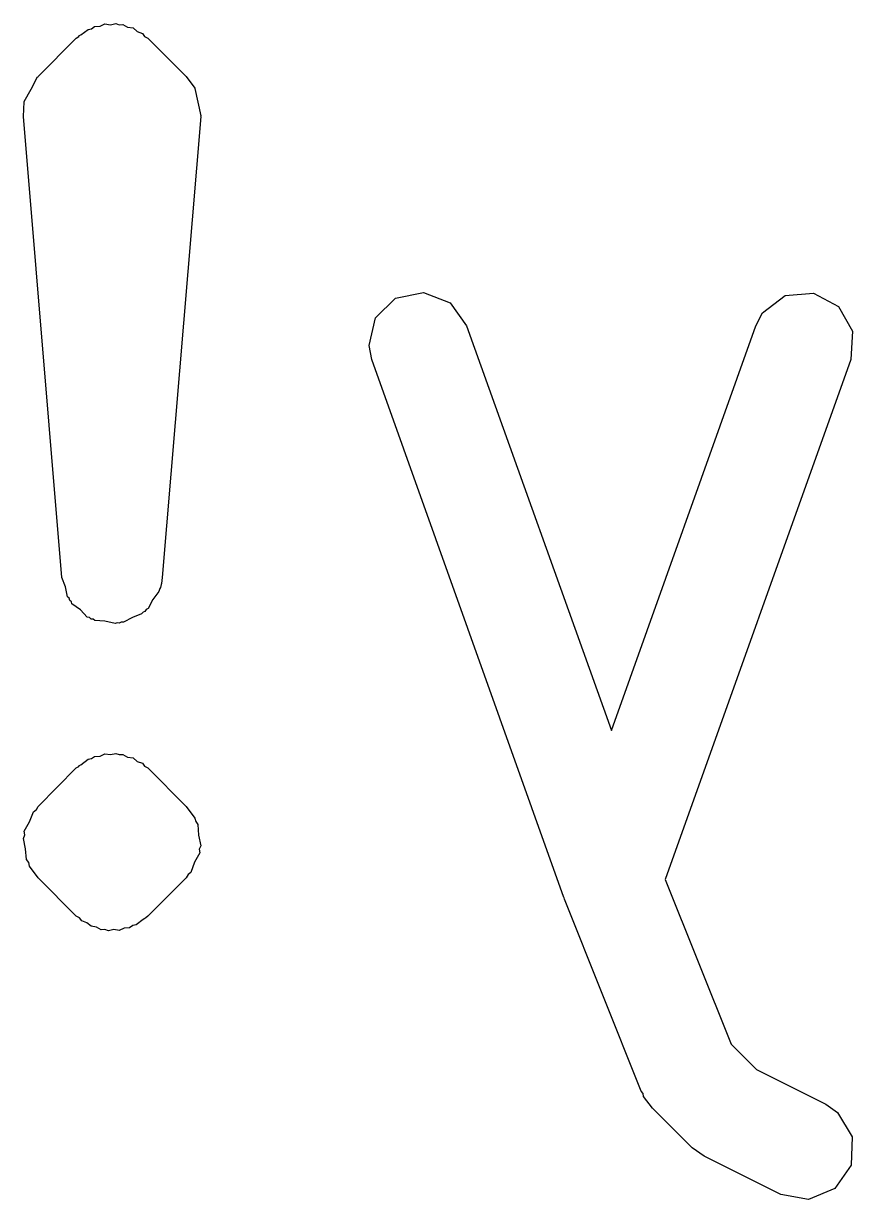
# Model space of a CAD drawing. Extents: x 102.7 to 177.3, y -116 to -57.8.
# Drawn here: x 137.511 to 139.567, y -89.896 to -86.98 of the extents above; entities that cross this region are included whole.
import ezdxf

# ---------------------------------------------------------------- set-up
doc = ezdxf.new("R2010")
doc.units = 0
doc.layers.add('BLACK', color=7, linetype='CONTINUOUS')

msp = doc.modelspace()

# ---------------------------------------------------------------- linework, layer by layer
at = {"layer": 'BLACK', "linetype": 'CONTINUOUS'}
for p, q in [((137.653, -87.0082), (137.671, -86.9949)), ((137.671, -86.9949), (137.68, -86.993)), ((137.68, -86.993), (137.687, -86.9876)), ((137.687, -86.9876), (137.701, -86.9866)), ((137.701, -86.9866), (137.713, -86.981)), ((137.713, -86.981), (137.727, -86.983)), ((137.727, -86.983), (137.74, -86.9801)), ((137.74, -86.9801), (137.748, -86.9833)), ((137.748, -86.9833), (137.757, -86.9826)), ((137.757, -86.9826), (137.769, -86.9892)), ((137.769, -86.9892), (137.783, -86.9911)), ((137.783, -86.9911), (137.793, -87)), ((137.793, -87), (137.806, -87.0048)), ((137.547, -87.1116), (137.642, -87.0164)), ((137.642, -87.0164), (137.648, -87.0125)), ((137.648, -87.0125), (137.649, -87.0101)), ((137.649, -87.0101), (137.653, -87.0082)), ((137.806, -87.0048), (137.811, -87.012)), ((137.811, -87.012), (137.819, -87.0164)), ((137.819, -87.0164), (137.914, -87.1116)), ((137.53, -87.143), (137.546, -87.1125)), ((137.546, -87.1125), (137.547, -87.1122)), ((137.547, -87.1122), (137.547, -87.1116)), ((137.914, -87.1116), (137.936, -87.1404)), ((137.513, -87.1734), (137.53, -87.143)), ((137.936, -87.1404), (137.936, -87.141)), ((137.936, -87.141), (137.936, -87.1414)), ((137.936, -87.1414), (137.943, -87.1753)), ((137.511, -87.2104), (137.513, -87.1746)), ((137.513, -87.174), (137.513, -87.1734)), ((137.513, -87.1746), (137.513, -87.174)), ((137.943, -87.1753), (137.951, -87.2092)), ((137.606, -88.3532), (137.511, -87.2104)), ((137.951, -87.2104), (137.855, -88.3532)), ((137.951, -87.2092), (137.95, -87.2098)), ((137.95, -87.2098), (137.951, -87.2104)), ((138.384, -87.7098), (138.434, -87.6608)), ((138.434, -87.6608), (138.503, -87.6469)), ((138.503, -87.6469), (138.569, -87.6725)), ((139.344, -87.6977), (139.4, -87.6548)), ((139.4, -87.6548), (139.47, -87.649)), ((139.47, -87.649), (139.532, -87.6819)), ((138.569, -87.6725), (138.61, -87.7294)), ((139.327, -87.7294), (139.344, -87.6977)), ((139.532, -87.6819), (139.567, -87.7432)), ((138.368, -87.7783), (138.384, -87.7098)), ((138.61, -87.7294), (138.969, -88.7331)), ((138.969, -88.7331), (139.327, -87.7294)), ((139.567, -87.7432), (139.563, -87.8135)), ((138.375, -87.8135), (138.368, -87.7783)), ((138.851, -89.1468), (138.375, -87.8135)), ((139.563, -87.8135), (139.102, -89.1023)), ((137.615, -88.3767), (137.606, -88.3532)), ((137.852, -88.371), (137.851, -88.3784)), ((137.853, -88.3683), (137.852, -88.371)), ((137.854, -88.3607), (137.853, -88.3683)), ((137.855, -88.3532), (137.854, -88.3607)), ((137.62, -88.4014), (137.615, -88.3767)), ((137.847, -88.3882), (137.832, -88.4081)), ((137.849, -88.381), (137.847, -88.3882)), ((137.851, -88.3784), (137.849, -88.381)), ((137.624, -88.4052), (137.62, -88.4014)), ((137.626, -88.4104), (137.624, -88.4052)), ((137.63, -88.4139), (137.626, -88.4104)), ((137.631, -88.4189), (137.63, -88.4139)), ((137.652, -88.4338), (137.631, -88.4189)), ((137.832, -88.4081), (137.82, -88.4304)), ((137.669, -88.4518), (137.652, -88.4338)), ((137.675, -88.453), (137.669, -88.4518)), ((137.679, -88.4565), (137.675, -88.453)), ((137.684, -88.4573), (137.679, -88.4565)), ((137.688, -88.4604), (137.684, -88.4573)), ((137.781, -88.4524), (137.759, -88.4647)), ((137.804, -88.4439), (137.781, -88.4524)), ((137.808, -88.4397), (137.804, -88.4439)), ((137.812, -88.4375), (137.808, -88.4397)), ((137.815, -88.433), (137.812, -88.4375)), ((137.82, -88.4304), (137.815, -88.433)), ((137.713, -88.462), (137.688, -88.4604)), ((137.738, -88.4676), (137.713, -88.462)), ((137.743, -88.4658), (137.738, -88.4676)), ((137.748, -88.4666), (137.743, -88.4658)), ((137.753, -88.4644), (137.748, -88.4666)), ((137.759, -88.4647), (137.753, -88.4644)), ((137.653, -88.8178), (137.671, -88.8044)), ((137.671, -88.8044), (137.68, -88.8025)), ((137.68, -88.8025), (137.687, -88.7971)), ((137.687, -88.7971), (137.701, -88.7962)), ((137.701, -88.7962), (137.713, -88.7905)), ((137.713, -88.7905), (137.727, -88.7925)), ((137.727, -88.7925), (137.74, -88.7896)), ((137.74, -88.7896), (137.748, -88.7928)), ((137.748, -88.7928), (137.757, -88.7922)), ((137.757, -88.7922), (137.769, -88.7987)), ((137.769, -88.7987), (137.783, -88.8006)), ((137.783, -88.8006), (137.793, -88.8095)), ((137.547, -88.9211), (137.642, -88.8259)), ((137.642, -88.8259), (137.648, -88.822)), ((137.648, -88.822), (137.649, -88.8197)), ((137.649, -88.8197), (137.653, -88.8178)), ((137.793, -88.8095), (137.806, -88.8143)), ((137.806, -88.8143), (137.811, -88.8216)), ((137.811, -88.8216), (137.819, -88.8259)), ((137.819, -88.8259), (137.914, -88.9211)), ((137.543, -88.9291), (137.547, -88.9211)), ((137.914, -88.9211), (137.936, -88.9499)), ((137.526, -88.9595), (137.536, -88.9345)), ((137.536, -88.9345), (137.543, -88.9291)), ((137.936, -88.9499), (137.938, -88.9587)), ((137.513, -88.9829), (137.526, -88.9595)), ((137.514, -88.9919), (137.513, -88.9829)), ((137.938, -88.9587), (137.943, -88.966)), ((137.943, -88.966), (137.945, -88.9926)), ((137.511, -89.0004), (137.514, -88.9919)), ((137.516, -89.0265), (137.511, -89.0004)), ((137.945, -88.9926), (137.951, -89.0187)), ((137.518, -89.0531), (137.516, -89.0265)), ((137.948, -89.0362), (137.935, -89.0596)), ((137.951, -89.0187), (137.947, -89.0271)), ((137.947, -89.0271), (137.948, -89.0362)), ((137.524, -89.0603), (137.518, -89.0531)), ((137.526, -89.0692), (137.524, -89.0603)), ((137.547, -89.0979), (137.526, -89.0692)), ((137.935, -89.0596), (137.926, -89.0846)), ((137.642, -89.1931), (137.547, -89.0979)), ((137.914, -89.0979), (137.819, -89.1931)), ((137.919, -89.09), (137.914, -89.0979)), ((137.926, -89.0846), (137.919, -89.09)), ((139.102, -89.1023), (139.266, -89.5107)), ((138.852, -89.148), (138.851, -89.1468)), ((138.853, -89.1512), (138.852, -89.148)), ((139.043, -89.6274), (138.853, -89.1512)), ((137.65, -89.1975), (137.642, -89.1931)), ((137.656, -89.2047), (137.65, -89.1975)), ((137.668, -89.2095), (137.656, -89.2047)), ((137.679, -89.2184), (137.668, -89.2095)), ((137.782, -89.2165), (137.774, -89.2219)), ((137.79, -89.2146), (137.782, -89.2165)), ((137.808, -89.2013), (137.79, -89.2146)), ((137.812, -89.1994), (137.808, -89.2013)), ((137.814, -89.197), (137.812, -89.1994)), ((137.819, -89.1931), (137.814, -89.197)), ((137.692, -89.2204), (137.679, -89.2184)), ((137.704, -89.2269), (137.692, -89.2204)), ((137.713, -89.2263), (137.704, -89.2269)), ((137.722, -89.2294), (137.713, -89.2263)), ((137.735, -89.2266), (137.722, -89.2294)), ((137.748, -89.2285), (137.735, -89.2266)), ((137.761, -89.2229), (137.748, -89.2285)), ((137.774, -89.2219), (137.761, -89.2229)), ((139.266, -89.5107), (139.329, -89.5735)), ((139.329, -89.5735), (139.501, -89.6596)), ((139.048, -89.6333), (139.043, -89.6274)), ((139.049, -89.6406), (139.048, -89.6333)), ((139.071, -89.6693), (139.049, -89.6406)), ((139.166, -89.7646), (139.071, -89.6693)), ((139.501, -89.6596), (139.53, -89.6801)), ((139.53, -89.6801), (139.566, -89.7407)), ((139.566, -89.7407), (139.564, -89.811)), ((139.168, -89.7656), (139.166, -89.7646)), ((139.169, -89.7675), (139.168, -89.7656)), ((139.199, -89.788), (139.169, -89.7675)), ((139.389, -89.8832), (139.199, -89.788)), ((139.564, -89.811), (139.523, -89.8688)), ((139.458, -89.8957), (139.389, -89.8832)), ((139.523, -89.8688), (139.458, -89.8957))]:
    msp.add_line(p, q, dxfattribs=at)

doc.saveas('drawing.dxf')
